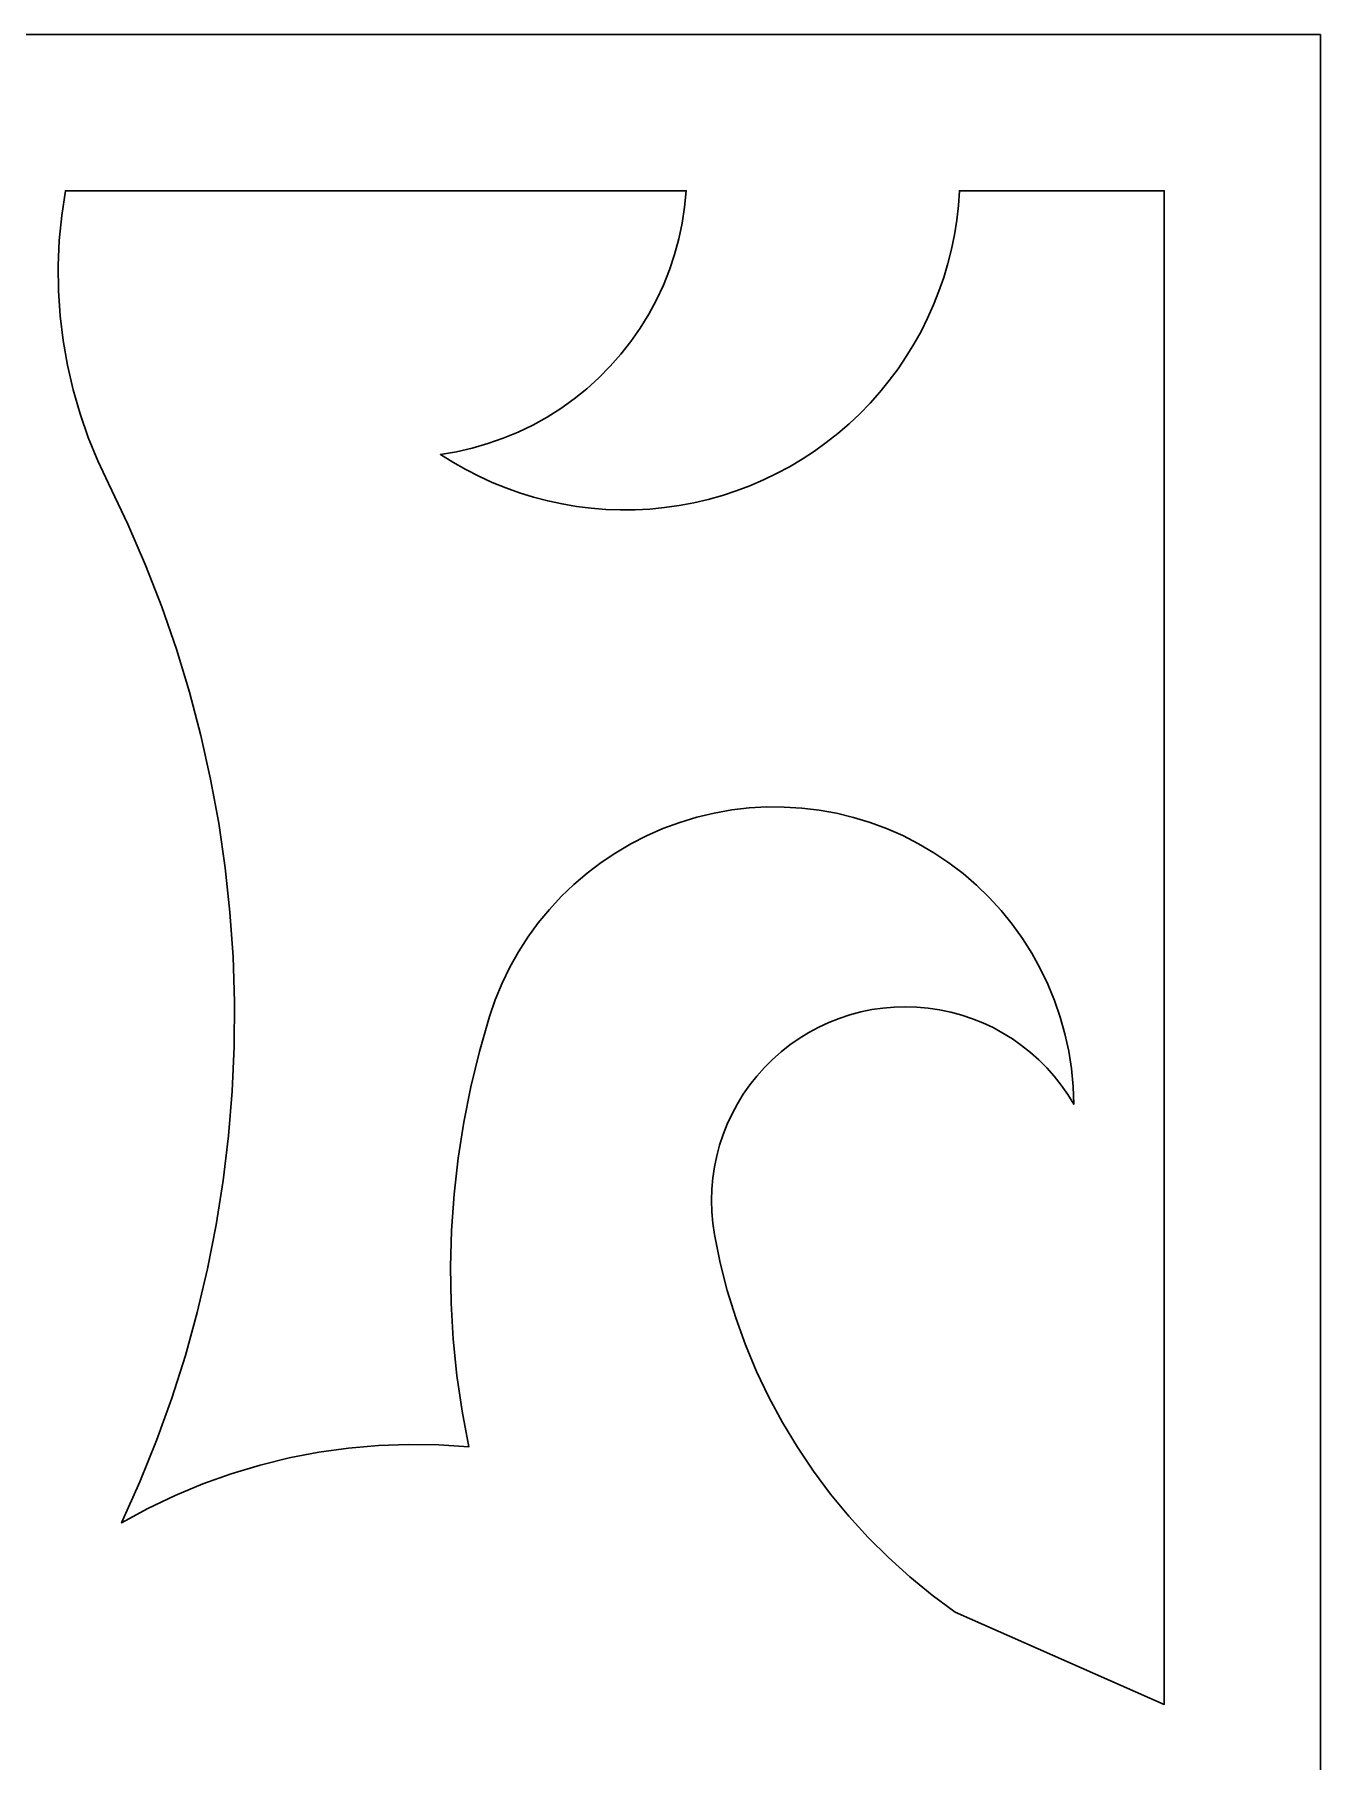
# Model space of a CAD drawing. Header units: centimetres. Extents: x -27 to -14.7, y -4.2 to 2.
# Drawn here: x -16.271 to -14.727, y -0.102 to 1.97 of the extents above; entities that cross this region are included whole.
import ezdxf

# ---------------------------------------------------------------- set-up
doc = ezdxf.new("R2010")
doc.units = ezdxf.units.CM
doc.header["$MEASUREMENT"] = 0
doc.layers.add('layer 1', color=7, linetype='Continuous')

msp = doc.modelspace()

# ---------------------------------------------------------------- linework, layer by layer
at = {"layer": 'layer 1', "color": 250, "lineweight": 30}
for points, knots in [([(-26.99914, -4.24017), (-26.99914, -4.24017), (-14.72739, -4.24017), (-14.72739, -4.24017), (-14.72739, -4.24017), (-14.72739, -4.24017), (-14.72739, 1.97046), (-14.72739, 1.97046), (-14.72739, 1.97046), (-14.72739, 1.97046), (-26.99914, 1.97046), (-26.99914, 1.97046), (-26.99914, 1.97046), (-26.99914, 1.97046), (-26.99914, -4.24017), (-26.99914, -4.24017)], [0, 0, 0, 0, 0.2, 0.2, 0.2, 0.2, 0.4, 0.4, 0.4, 0.4, 0.6, 0.6, 0.6, 0.6, 1, 1, 1, 1]), ([(-16.1344, 0.20118), (-16.1344, 0.20118), (-16.16612, 0.18392), (-16.16612, 0.18392), (-16.16612, 0.18392), (-16.16612, 0.18392), (-16.14414, 0.2331), (-16.14414, 0.2331), (-16.14414, 0.2331), (-16.14414, 0.2331), (-16.12404, 0.28298), (-16.12404, 0.28298), (-16.12404, 0.28298), (-16.12404, 0.28298), (-16.10585, 0.33361), (-16.10585, 0.33361), (-16.10585, 0.33361), (-16.10585, 0.33361), (-16.08958, 0.3848), (-16.08958, 0.3848), (-16.08958, 0.3848), (-16.08958, 0.3848), (-16.07525, 0.4366), (-16.07525, 0.4366), (-16.07525, 0.4366), (-16.07525, 0.4366), (-16.06287, 0.48896), (-16.06287, 0.48896), (-16.06287, 0.48896), (-16.06287, 0.48896), (-16.05248, 0.54175), (-16.05248, 0.54175), (-16.05248, 0.54175), (-16.05248, 0.54175), (-16.04406, 0.59495), (-16.04406, 0.59495), (-16.04406, 0.59495), (-16.04406, 0.59495), (-16.03767, 0.6484), (-16.03767, 0.6484), (-16.03767, 0.6484), (-16.03767, 0.6484), (-16.03329, 0.70202), (-16.03329, 0.70202), (-16.03329, 0.70202), (-16.03329, 0.70202), (-16.03094, 0.75574), (-16.03094, 0.75574), (-16.03094, 0.75574), (-16.03094, 0.75574), (-16.03061, 0.80952), (-16.03061, 0.80952), (-16.03061, 0.80952), (-16.03061, 0.80952), (-16.03231, 0.86324), (-16.03231, 0.86324), (-16.03231, 0.86324), (-16.03231, 0.86324), (-16.03602, 0.91686), (-16.03602, 0.91686), (-16.03602, 0.91686), (-16.03602, 0.91686), (-16.04177, 0.97036), (-16.04177, 0.97036), (-16.04177, 0.97036), (-16.04177, 0.97036), (-16.04953, 1.02366), (-16.04953, 1.02366), (-16.04953, 1.02366), (-16.04953, 1.02366), (-16.05929, 1.07663), (-16.05929, 1.07663), (-16.05929, 1.07663), (-16.05929, 1.07663), (-16.07103, 1.12913), (-16.07103, 1.12913), (-16.07103, 1.12913), (-16.07103, 1.12913), (-16.08473, 1.18112), (-16.08473, 1.18112), (-16.08473, 1.18112), (-16.08473, 1.18112), (-16.10036, 1.23255), (-16.10036, 1.23255), (-16.10036, 1.23255), (-16.10036, 1.23255), (-16.11793, 1.28336), (-16.11793, 1.28336), (-16.11793, 1.28336), (-16.11793, 1.28336), (-16.13741, 1.33347), (-16.13741, 1.33347), (-16.13741, 1.33347), (-16.13741, 1.33347), (-16.15876, 1.38284), (-16.15876, 1.38284), (-16.15876, 1.38284), (-16.15876, 1.38284), (-16.182, 1.43145), (-16.182, 1.43145), (-16.182, 1.43145), (-16.182, 1.43145), (-16.19478, 1.45873), (-16.19478, 1.45873), (-16.19478, 1.45873), (-16.19478, 1.45873), (-16.20609, 1.48663), (-16.20609, 1.48663), (-16.20609, 1.48663), (-16.20609, 1.48663), (-16.2159, 1.51508), (-16.2159, 1.51508), (-16.2159, 1.51508), (-16.2159, 1.51508), (-16.22418, 1.54405), (-16.22418, 1.54405), (-16.22418, 1.54405), (-16.22418, 1.54405), (-16.23091, 1.5734), (-16.23091, 1.5734), (-16.23091, 1.5734), (-16.23091, 1.5734), (-16.23608, 1.60307), (-16.23608, 1.60307), (-16.23608, 1.60307), (-16.23608, 1.60307), (-16.23965, 1.63293), (-16.23965, 1.63293), (-16.23965, 1.63293), (-16.23965, 1.63293), (-16.24164, 1.66298), (-16.24164, 1.66298), (-16.24164, 1.66298), (-16.24164, 1.66298), (-16.24202, 1.69312), (-16.24202, 1.69312), (-16.24202, 1.69312), (-16.24202, 1.69312), (-16.24081, 1.72317), (-16.24081, 1.72317), (-16.24081, 1.72317), (-16.24081, 1.72317), (-16.238, 1.75318), (-16.238, 1.75318), (-16.238, 1.75318), (-16.238, 1.75318), (-16.23359, 1.78294), (-16.23359, 1.78294), (-16.23359, 1.78294), (-16.23359, 1.78294), (-15.48851, 1.78294), (-15.48851, 1.78294), (-15.48851, 1.78294), (-15.48851, 1.78294), (-15.49037, 1.76344), (-15.49037, 1.76344), (-15.49037, 1.76344), (-15.49037, 1.76344), (-15.49334, 1.74417), (-15.49334, 1.74417), (-15.49334, 1.74417), (-15.49334, 1.74417), (-15.49739, 1.7251), (-15.49739, 1.7251), (-15.49739, 1.7251), (-15.49739, 1.7251), (-15.50251, 1.7063), (-15.50251, 1.7063), (-15.50251, 1.7063), (-15.50251, 1.7063), (-15.50869, 1.68783), (-15.50869, 1.68783), (-15.50869, 1.68783), (-15.50869, 1.68783), (-15.51592, 1.66973), (-15.51592, 1.66973), (-15.51592, 1.66973), (-15.51592, 1.66973), (-15.52417, 1.65206), (-15.52417, 1.65206), (-15.52417, 1.65206), (-15.52417, 1.65206), (-15.53345, 1.63485), (-15.53345, 1.63485), (-15.53345, 1.63485), (-15.53345, 1.63485), (-15.54369, 1.61817), (-15.54369, 1.61817), (-15.54369, 1.61817), (-15.54369, 1.61817), (-15.55485, 1.60213), (-15.55485, 1.60213), (-15.55485, 1.60213), (-15.55485, 1.60213), (-15.56688, 1.5868), (-15.56688, 1.5868), (-15.56688, 1.5868), (-15.56688, 1.5868), (-15.57973, 1.57222), (-15.57973, 1.57222), (-15.57973, 1.57222), (-15.57973, 1.57222), (-15.59341, 1.55835), (-15.59341, 1.55835), (-15.59341, 1.55835), (-15.59341, 1.55835), (-15.60787, 1.54527), (-15.60787, 1.54527), (-15.60787, 1.54527), (-15.60787, 1.54527), (-15.62306, 1.53303), (-15.62306, 1.53303), (-15.62306, 1.53303), (-15.62306, 1.53303), (-15.63898, 1.52165), (-15.63898, 1.52165), (-15.63898, 1.52165), (-15.63898, 1.52165), (-15.65551, 1.51119), (-15.65551, 1.51119), (-15.65551, 1.51119), (-15.65551, 1.51119), (-15.67258, 1.50172), (-15.67258, 1.50172), (-15.67258, 1.50172), (-15.67258, 1.50172), (-15.69012, 1.49328), (-15.69012, 1.49328), (-15.69012, 1.49328), (-15.69012, 1.49328), (-15.7081, 1.48583), (-15.7081, 1.48583), (-15.7081, 1.48583), (-15.7081, 1.48583), (-15.72647, 1.47941), (-15.72647, 1.47941), (-15.72647, 1.47941), (-15.72647, 1.47941), (-15.7452, 1.47402), (-15.7452, 1.47402), (-15.7452, 1.47402), (-15.7452, 1.47402), (-15.76425, 1.4697), (-15.76425, 1.4697), (-15.76425, 1.4697), (-15.76425, 1.4697), (-15.78354, 1.46652), (-15.78354, 1.46652), (-15.78354, 1.46652), (-15.78354, 1.46652), (-15.76848, 1.457), (-15.76848, 1.457), (-15.76848, 1.457), (-15.76848, 1.457), (-15.75308, 1.44823), (-15.75308, 1.44823), (-15.75308, 1.44823), (-15.75308, 1.44823), (-15.73734, 1.44017), (-15.73734, 1.44017), (-15.73734, 1.44017), (-15.73734, 1.44017), (-15.72131, 1.43281), (-15.72131, 1.43281), (-15.72131, 1.43281), (-15.72131, 1.43281), (-15.70499, 1.4262), (-15.70499, 1.4262), (-15.70499, 1.4262), (-15.70499, 1.4262), (-15.68843, 1.42029), (-15.68843, 1.42029), (-15.68843, 1.42029), (-15.68843, 1.42029), (-15.67164, 1.41514), (-15.67164, 1.41514), (-15.67164, 1.41514), (-15.67164, 1.41514), (-15.65464, 1.41068), (-15.65464, 1.41068), (-15.65464, 1.41068), (-15.65464, 1.41068), (-15.63748, 1.40703), (-15.63748, 1.40703), (-15.63748, 1.40703), (-15.63748, 1.40703), (-15.62015, 1.40407), (-15.62015, 1.40407), (-15.62015, 1.40407), (-15.62015, 1.40407), (-15.6027, 1.40192), (-15.6027, 1.40192), (-15.6027, 1.40192), (-15.6027, 1.40192), (-15.58515, 1.40051), (-15.58515, 1.40051), (-15.58515, 1.40051), (-15.58515, 1.40051), (-15.56752, 1.3999), (-15.56752, 1.3999), (-15.56752, 1.3999), (-15.56752, 1.3999), (-15.54984, 1.40004), (-15.54984, 1.40004), (-15.54984, 1.40004), (-15.54984, 1.40004), (-15.53213, 1.40093), (-15.53213, 1.40093), (-15.53213, 1.40093), (-15.53213, 1.40093), (-15.51442, 1.40267), (-15.51442, 1.40267), (-15.51442, 1.40267), (-15.51442, 1.40267), (-15.49679, 1.40515), (-15.49679, 1.40515), (-15.49679, 1.40515), (-15.49679, 1.40515), (-15.47937, 1.40843), (-15.47937, 1.40843), (-15.47937, 1.40843), (-15.47937, 1.40843), (-15.46214, 1.41242), (-15.46214, 1.41242), (-15.46214, 1.41242), (-15.46214, 1.41242), (-15.44516, 1.4172), (-15.44516, 1.4172), (-15.44516, 1.4172), (-15.44516, 1.4172), (-15.42842, 1.42268), (-15.42842, 1.42268), (-15.42842, 1.42268), (-15.42842, 1.42268), (-15.41197, 1.42887), (-15.41197, 1.42887), (-15.41197, 1.42887), (-15.41197, 1.42887), (-15.39582, 1.43581), (-15.39582, 1.43581), (-15.39582, 1.43581), (-15.39582, 1.43581), (-15.37999, 1.4434), (-15.37999, 1.4434), (-15.37999, 1.4434), (-15.37999, 1.4434), (-15.36451, 1.4517), (-15.36451, 1.4517), (-15.36451, 1.4517), (-15.36451, 1.4517), (-15.34941, 1.46065), (-15.34941, 1.46065), (-15.34941, 1.46065), (-15.34941, 1.46065), (-15.3347, 1.47031), (-15.3347, 1.47031), (-15.3347, 1.47031), (-15.3347, 1.47031), (-15.3204, 1.48058), (-15.3204, 1.48058), (-15.3204, 1.48058), (-15.3204, 1.48058), (-15.30654, 1.4915), (-15.30654, 1.4915), (-15.30654, 1.4915), (-15.30654, 1.4915), (-15.29314, 1.50303), (-15.29314, 1.50303), (-15.29314, 1.50303), (-15.29314, 1.50303), (-15.28023, 1.51517), (-15.28023, 1.51517), (-15.28023, 1.51517), (-15.28023, 1.51517), (-15.26782, 1.52793), (-15.26782, 1.52793), (-15.26782, 1.52793), (-15.26782, 1.52793), (-15.25599, 1.54124), (-15.25599, 1.54124), (-15.25599, 1.54124), (-15.25599, 1.54124), (-15.2448, 1.55502), (-15.2448, 1.55502), (-15.2448, 1.55502), (-15.2448, 1.55502), (-15.23426, 1.56918), (-15.23426, 1.56918), (-15.23426, 1.56918), (-15.23426, 1.56918), (-15.22437, 1.5838), (-15.22437, 1.5838), (-15.22437, 1.5838), (-15.22437, 1.5838), (-15.21516, 1.59881), (-15.21516, 1.59881), (-15.21516, 1.59881), (-15.21516, 1.59881), (-15.20661, 1.61418), (-15.20661, 1.61418), (-15.20661, 1.61418), (-15.20661, 1.61418), (-15.19876, 1.62989), (-15.19876, 1.62989), (-15.19876, 1.62989), (-15.19876, 1.62989), (-15.19161, 1.64592), (-15.19161, 1.64592), (-15.19161, 1.64592), (-15.19161, 1.64592), (-15.18517, 1.66228), (-15.18517, 1.66228), (-15.18517, 1.66228), (-15.18517, 1.66228), (-15.17944, 1.67887), (-15.17944, 1.67887), (-15.17944, 1.67887), (-15.17944, 1.67887), (-15.17443, 1.69575), (-15.17443, 1.69575), (-15.17443, 1.69575), (-15.17443, 1.69575), (-15.17018, 1.71281), (-15.17018, 1.71281), (-15.17018, 1.71281), (-15.17018, 1.71281), (-15.16667, 1.73011), (-15.16667, 1.73011), (-15.16667, 1.73011), (-15.16667, 1.73011), (-15.1639, 1.74755), (-15.1639, 1.74755), (-15.1639, 1.74755), (-15.1639, 1.74755), (-15.16191, 1.76518), (-15.16191, 1.76518), (-15.16191, 1.76518), (-15.16191, 1.76518), (-15.1607, 1.78294), (-15.1607, 1.78294), (-15.1607, 1.78294), (-15.1607, 1.78294), (-14.9149, 1.78294), (-14.9149, 1.78294), (-14.9149, 1.78294), (-14.9149, 1.78294), (-14.9149, -0.03392), (-14.9149, -0.03392), (-14.9149, -0.03392), (-14.9149, -0.03392), (-15.16563, 0.07676), (-15.16563, 0.07676), (-15.16563, 0.07676), (-15.16563, 0.07676), (-15.19342, 0.09724), (-15.19342, 0.09724), (-15.19342, 0.09724), (-15.19342, 0.09724), (-15.22012, 0.11909), (-15.22012, 0.11909), (-15.22012, 0.11909), (-15.22012, 0.11909), (-15.24569, 0.14215), (-15.24569, 0.14215), (-15.24569, 0.14215), (-15.24569, 0.14215), (-15.27009, 0.16644), (-15.27009, 0.16644), (-15.27009, 0.16644), (-15.27009, 0.16644), (-15.29327, 0.19189), (-15.29327, 0.19189), (-15.29327, 0.19189), (-15.29327, 0.19189), (-15.3152, 0.21843), (-15.3152, 0.21843), (-15.3152, 0.21843), (-15.3152, 0.21843), (-15.33581, 0.24608), (-15.33581, 0.24608), (-15.33581, 0.24608), (-15.33581, 0.24608), (-15.35509, 0.27473), (-15.35509, 0.27473), (-15.35509, 0.27473), (-15.35509, 0.27473), (-15.37294, 0.30431), (-15.37294, 0.30431), (-15.37294, 0.30431), (-15.37294, 0.30431), (-15.38929, 0.33469), (-15.38929, 0.33469), (-15.38929, 0.33469), (-15.38929, 0.33469), (-15.4041, 0.36576), (-15.4041, 0.36576), (-15.4041, 0.36576), (-15.4041, 0.36576), (-15.41738, 0.39755), (-15.41738, 0.39755), (-15.41738, 0.39755), (-15.41738, 0.39755), (-15.42909, 0.42989), (-15.42909, 0.42989), (-15.42909, 0.42989), (-15.42909, 0.42989), (-15.43922, 0.46285), (-15.43922, 0.46285), (-15.43922, 0.46285), (-15.43922, 0.46285), (-15.44771, 0.49623), (-15.44771, 0.49623), (-15.44771, 0.49623), (-15.44771, 0.49623), (-15.45458, 0.53012), (-15.45458, 0.53012), (-15.45458, 0.53012), (-15.45458, 0.53012), (-15.45658, 0.54371), (-15.45658, 0.54371), (-15.45658, 0.54371), (-15.45658, 0.54371), (-15.45778, 0.55736), (-15.45778, 0.55736), (-15.45778, 0.55736), (-15.45778, 0.55736), (-15.45817, 0.57095), (-15.45817, 0.57095), (-15.45817, 0.57095), (-15.45817, 0.57095), (-15.45775, 0.5845), (-15.45775, 0.5845), (-15.45775, 0.5845), (-15.45775, 0.5845), (-15.45657, 0.59795), (-15.45657, 0.59795), (-15.45657, 0.59795), (-15.45657, 0.59795), (-15.4546, 0.61127), (-15.4546, 0.61127), (-15.4546, 0.61127), (-15.4546, 0.61127), (-15.45188, 0.62444), (-15.45188, 0.62444), (-15.45188, 0.62444), (-15.45188, 0.62444), (-15.4484, 0.63742), (-15.4484, 0.63742), (-15.4484, 0.63742), (-15.4484, 0.63742), (-15.44419, 0.65017), (-15.44419, 0.65017), (-15.44419, 0.65017), (-15.44419, 0.65017), (-15.43923, 0.66269), (-15.43923, 0.66269), (-15.43923, 0.66269), (-15.43923, 0.66269), (-15.43354, 0.67493), (-15.43354, 0.67493), (-15.43354, 0.67493), (-15.43354, 0.67493), (-15.42716, 0.68684), (-15.42716, 0.68684), (-15.42716, 0.68684), (-15.42716, 0.68684), (-15.42006, 0.69837), (-15.42006, 0.69837), (-15.42006, 0.69837), (-15.42006, 0.69837), (-15.41227, 0.70952), (-15.41227, 0.70952), (-15.41227, 0.70952), (-15.41227, 0.70952), (-15.4038, 0.72026), (-15.4038, 0.72026), (-15.4038, 0.72026), (-15.4038, 0.72026), (-15.39465, 0.73053), (-15.39465, 0.73053), (-15.39465, 0.73053), (-15.39465, 0.73053), (-15.38491, 0.74023), (-15.38491, 0.74023), (-15.38491, 0.74023), (-15.38491, 0.74023), (-15.37468, 0.74932), (-15.37468, 0.74932), (-15.37468, 0.74932), (-15.37468, 0.74932), (-15.36399, 0.75776), (-15.36399, 0.75776), (-15.36399, 0.75776), (-15.36399, 0.75776), (-15.35287, 0.7655), (-15.35287, 0.7655), (-15.35287, 0.7655), (-15.35287, 0.7655), (-15.34136, 0.77253), (-15.34136, 0.77253), (-15.34136, 0.77253), (-15.34136, 0.77253), (-15.32949, 0.7789), (-15.32949, 0.7789), (-15.32949, 0.7789), (-15.32949, 0.7789), (-15.31727, 0.78458), (-15.31727, 0.78458), (-15.31727, 0.78458), (-15.31727, 0.78458), (-15.30478, 0.78954), (-15.30478, 0.78954), (-15.30478, 0.78954), (-15.30478, 0.78954), (-15.29202, 0.79372), (-15.29202, 0.79372), (-15.29202, 0.79372), (-15.29202, 0.79372), (-15.27902, 0.79723), (-15.27902, 0.79723), (-15.27902, 0.79723), (-15.27902, 0.79723), (-15.26582, 0.79995), (-15.26582, 0.79995), (-15.26582, 0.79995), (-15.26582, 0.79995), (-15.25245, 0.80187), (-15.25245, 0.80187), (-15.25245, 0.80187), (-15.25245, 0.80187), (-15.23896, 0.80309), (-15.23896, 0.80309), (-15.23896, 0.80309), (-15.23896, 0.80309), (-15.22536, 0.80347), (-15.22536, 0.80347), (-15.22536, 0.80347), (-15.22536, 0.80347), (-15.21169, 0.80304), (-15.21169, 0.80304), (-15.21169, 0.80304), (-15.21169, 0.80304), (-15.19798, 0.80183), (-15.19798, 0.80183), (-15.19798, 0.80183), (-15.19798, 0.80183), (-15.18437, 0.79981), (-15.18437, 0.79981), (-15.18437, 0.79981), (-15.18437, 0.79981), (-15.17099, 0.797), (-15.17099, 0.797), (-15.17099, 0.797), (-15.17099, 0.797), (-15.15786, 0.79343), (-15.15786, 0.79343), (-15.15786, 0.79343), (-15.15786, 0.79343), (-15.14502, 0.78912), (-15.14502, 0.78912), (-15.14502, 0.78912), (-15.14502, 0.78912), (-15.13248, 0.78406), (-15.13248, 0.78406), (-15.13248, 0.78406), (-15.13248, 0.78406), (-15.12029, 0.77834), (-15.12029, 0.77834), (-15.12029, 0.77834), (-15.12029, 0.77834), (-15.10847, 0.77192), (-15.10847, 0.77192), (-15.10847, 0.77192), (-15.10847, 0.77192), (-15.09705, 0.76479), (-15.09705, 0.76479), (-15.09705, 0.76479), (-15.09705, 0.76479), (-15.08606, 0.75706), (-15.08606, 0.75706), (-15.08606, 0.75706), (-15.08606, 0.75706), (-15.07552, 0.74872), (-15.07552, 0.74872), (-15.07552, 0.74872), (-15.07552, 0.74872), (-15.06548, 0.73971), (-15.06548, 0.73971), (-15.06548, 0.73971), (-15.06548, 0.73971), (-15.05594, 0.73015), (-15.05594, 0.73015), (-15.05594, 0.73015), (-15.05594, 0.73015), (-15.04695, 0.72003), (-15.04695, 0.72003), (-15.04695, 0.72003), (-15.04695, 0.72003), (-15.03853, 0.70934), (-15.03853, 0.70934), (-15.03853, 0.70934), (-15.03853, 0.70934), (-15.03072, 0.69813), (-15.03072, 0.69813), (-15.03072, 0.69813), (-15.03072, 0.69813), (-15.02353, 0.68636), (-15.02353, 0.68636), (-15.02353, 0.68636), (-15.02353, 0.68636), (-15.02427, 0.70788), (-15.02427, 0.70788), (-15.02427, 0.70788), (-15.02427, 0.70788), (-15.02629, 0.72916), (-15.02629, 0.72916), (-15.02629, 0.72916), (-15.02629, 0.72916), (-15.02954, 0.75017), (-15.02954, 0.75017), (-15.02954, 0.75017), (-15.02954, 0.75017), (-15.03402, 0.77084), (-15.03402, 0.77084), (-15.03402, 0.77084), (-15.03402, 0.77084), (-15.03969, 0.79114), (-15.03969, 0.79114), (-15.03969, 0.79114), (-15.03969, 0.79114), (-15.04653, 0.81106), (-15.04653, 0.81106), (-15.04653, 0.81106), (-15.04653, 0.81106), (-15.0545, 0.83047), (-15.0545, 0.83047), (-15.0545, 0.83047), (-15.0545, 0.83047), (-15.06359, 0.84941), (-15.06359, 0.84941), (-15.06359, 0.84941), (-15.06359, 0.84941), (-15.07378, 0.86779), (-15.07378, 0.86779), (-15.07378, 0.86779), (-15.07378, 0.86779), (-15.08503, 0.8855), (-15.08503, 0.8855), (-15.08503, 0.8855), (-15.08503, 0.8855), (-15.09731, 0.90261), (-15.09731, 0.90261), (-15.09731, 0.90261), (-15.09731, 0.90261), (-15.11061, 0.91898), (-15.11061, 0.91898), (-15.11061, 0.91898), (-15.11061, 0.91898), (-15.1249, 0.93459), (-15.1249, 0.93459), (-15.1249, 0.93459), (-15.1249, 0.93459), (-15.14014, 0.9494), (-15.14014, 0.9494), (-15.14014, 0.9494), (-15.14014, 0.9494), (-15.15634, 0.96332), (-15.15634, 0.96332), (-15.15634, 0.96332), (-15.15634, 0.96332), (-15.17344, 0.97636), (-15.17344, 0.97636), (-15.17344, 0.97636), (-15.17344, 0.97636), (-15.19129, 0.98836), (-15.19129, 0.98836), (-15.19129, 0.98836), (-15.19129, 0.98836), (-15.20971, 0.99918), (-15.20971, 0.99918), (-15.20971, 0.99918), (-15.20971, 0.99918), (-15.22864, 1.00884), (-15.22864, 1.00884), (-15.22864, 1.00884), (-15.22864, 1.00884), (-15.24802, 1.01733), (-15.24802, 1.01733), (-15.24802, 1.01733), (-15.24802, 1.01733), (-15.2678, 1.02464), (-15.2678, 1.02464), (-15.2678, 1.02464), (-15.2678, 1.02464), (-15.28794, 1.03078), (-15.28794, 1.03078), (-15.28794, 1.03078), (-15.28794, 1.03078), (-15.30836, 1.0357), (-15.30836, 1.0357), (-15.30836, 1.0357), (-15.30836, 1.0357), (-15.32902, 1.03941), (-15.32902, 1.03941), (-15.32902, 1.03941), (-15.32902, 1.03941), (-15.34987, 1.04194), (-15.34987, 1.04194), (-15.34987, 1.04194), (-15.34987, 1.04194), (-15.37083, 1.0432), (-15.37083, 1.0432), (-15.37083, 1.0432), (-15.37083, 1.0432), (-15.39188, 1.04325), (-15.39188, 1.04325), (-15.39188, 1.04325), (-15.39188, 1.04325), (-15.41294, 1.04208), (-15.41294, 1.04208), (-15.41294, 1.04208), (-15.41294, 1.04208), (-15.43396, 1.03964), (-15.43396, 1.03964), (-15.43396, 1.03964), (-15.43396, 1.03964), (-15.4549, 1.03594), (-15.4549, 1.03594), (-15.4549, 1.03594), (-15.4549, 1.03594), (-15.47568, 1.03101), (-15.47568, 1.03101), (-15.47568, 1.03101), (-15.47568, 1.03101), (-15.49625, 1.02478), (-15.49625, 1.02478), (-15.49625, 1.02478), (-15.49625, 1.02478), (-15.51642, 1.01733), (-15.51642, 1.01733), (-15.51642, 1.01733), (-15.51642, 1.01733), (-15.536, 1.00875), (-15.536, 1.00875), (-15.536, 1.00875), (-15.536, 1.00875), (-15.55492, 0.99909), (-15.55492, 0.99909), (-15.55492, 0.99909), (-15.55492, 0.99909), (-15.57316, 0.98836), (-15.57316, 0.98836), (-15.57316, 0.98836), (-15.57316, 0.98836), (-15.59068, 0.97659), (-15.59068, 0.97659), (-15.59068, 0.97659), (-15.59068, 0.97659), (-15.60744, 0.96388), (-15.60744, 0.96388), (-15.60744, 0.96388), (-15.60744, 0.96388), (-15.6234, 0.9502), (-15.6234, 0.9502), (-15.6234, 0.9502), (-15.6234, 0.9502), (-15.63852, 0.93567), (-15.63852, 0.93567), (-15.63852, 0.93567), (-15.63852, 0.93567), (-15.65276, 0.92024), (-15.65276, 0.92024), (-15.65276, 0.92024), (-15.65276, 0.92024), (-15.66608, 0.90398), (-15.66608, 0.90398), (-15.66608, 0.90398), (-15.66608, 0.90398), (-15.67846, 0.88696), (-15.67846, 0.88696), (-15.67846, 0.88696), (-15.67846, 0.88696), (-15.68984, 0.86919), (-15.68984, 0.86919), (-15.68984, 0.86919), (-15.68984, 0.86919), (-15.70019, 0.85077), (-15.70019, 0.85077), (-15.70019, 0.85077), (-15.70019, 0.85077), (-15.70947, 0.83164), (-15.70947, 0.83164), (-15.70947, 0.83164), (-15.70947, 0.83164), (-15.71764, 0.81191), (-15.71764, 0.81191), (-15.71764, 0.81191), (-15.71764, 0.81191), (-15.72464, 0.79156), (-15.72464, 0.79156), (-15.72464, 0.79156), (-15.72464, 0.79156), (-15.73675, 0.7497), (-15.73675, 0.7497), (-15.73675, 0.7497), (-15.73675, 0.7497), (-15.74705, 0.70741), (-15.74705, 0.70741), (-15.74705, 0.70741), (-15.74705, 0.70741), (-15.75556, 0.66471), (-15.75556, 0.66471), (-15.75556, 0.66471), (-15.75556, 0.66471), (-15.76226, 0.62163), (-15.76226, 0.62163), (-15.76226, 0.62163), (-15.76226, 0.62163), (-15.76711, 0.57836), (-15.76711, 0.57836), (-15.76711, 0.57836), (-15.76711, 0.57836), (-15.77013, 0.5349), (-15.77013, 0.5349), (-15.77013, 0.5349), (-15.77013, 0.5349), (-15.7713, 0.49135), (-15.7713, 0.49135), (-15.7713, 0.49135), (-15.7713, 0.49135), (-15.77062, 0.4478), (-15.77062, 0.4478), (-15.77062, 0.4478), (-15.77062, 0.4478), (-15.7681, 0.4043), (-15.7681, 0.4043), (-15.7681, 0.4043), (-15.7681, 0.4043), (-15.76373, 0.36098), (-15.76373, 0.36098), (-15.76373, 0.36098), (-15.76373, 0.36098), (-15.75754, 0.31785), (-15.75754, 0.31785), (-15.75754, 0.31785), (-15.75754, 0.31785), (-15.74952, 0.27501), (-15.74952, 0.27501), (-15.74952, 0.27501), (-15.74952, 0.27501), (-15.78555, 0.27744), (-15.78555, 0.27744), (-15.78555, 0.27744), (-15.78555, 0.27744), (-15.82164, 0.27806), (-15.82164, 0.27806), (-15.82164, 0.27806), (-15.82164, 0.27806), (-15.85771, 0.27679), (-15.85771, 0.27679), (-15.85771, 0.27679), (-15.85771, 0.27679), (-15.89369, 0.27365), (-15.89369, 0.27365), (-15.89369, 0.27365), (-15.89369, 0.27365), (-15.92946, 0.26868), (-15.92946, 0.26868), (-15.92946, 0.26868), (-15.92946, 0.26868), (-15.96491, 0.26188), (-15.96491, 0.26188), (-15.96491, 0.26188), (-15.96491, 0.26188), (-15.99995, 0.25325), (-15.99995, 0.25325), (-15.99995, 0.25325), (-15.99995, 0.25325), (-16.03454, 0.24285), (-16.03454, 0.24285), (-16.03454, 0.24285), (-16.03454, 0.24285), (-16.06854, 0.23066), (-16.06854, 0.23066), (-16.06854, 0.23066), (-16.06854, 0.23066), (-16.10184, 0.21679), (-16.10184, 0.21679), (-16.10184, 0.21679), (-16.10184, 0.21679), (-16.1344, 0.20118), (-16.1344, 0.20118)], [0, 0, 0, 0, 0.0040161, 0.0040161, 0.0040161, 0.0040161, 0.0080321, 0.0080321, 0.0080321, 0.0080321, 0.0120482, 0.0120482, 0.0120482, 0.0120482, 0.0160643, 0.0160643, 0.0160643, 0.0160643, 0.0200803, 0.0200803, 0.0200803, 0.0200803, 0.0240964, 0.0240964, 0.0240964, 0.0240964, 0.0281124, 0.0281124, 0.0281124, 0.0281124, 0.0321285, 0.0321285, 0.0321285, 0.0321285, 0.0361446, 0.0361446, 0.0361446, 0.0361446, 0.0401606, 0.0401606, 0.0401606, 0.0401606, 0.0441767, 0.0441767, 0.0441767, 0.0441767, 0.0481928, 0.0481928, 0.0481928, 0.0481928, 0.0522088, 0.0522088, 0.0522088, 0.0522088, 0.0562249, 0.0562249, 0.0562249, 0.0562249, 0.060241, 0.060241, 0.060241, 0.060241, 0.064257, 0.064257, 0.064257, 0.064257, 0.0682731, 0.0682731, 0.0682731, 0.0682731, 0.0722892, 0.0722892, 0.0722892, 0.0722892, 0.0763052, 0.0763052, 0.0763052, 0.0763052, 0.0803213, 0.0803213, 0.0803213, 0.0803213, 0.0843373, 0.0843373, 0.0843373, 0.0843373, 0.0883534, 0.0883534, 0.0883534, 0.0883534, 0.0923695, 0.0923695, 0.0923695, 0.0923695, 0.0963855, 0.0963855, 0.0963855, 0.0963855, 0.1004016, 0.1004016, 0.1004016, 0.1004016, 0.1044177, 0.1044177, 0.1044177, 0.1044177, 0.1084337, 0.1084337, 0.1084337, 0.1084337, 0.1124498, 0.1124498, 0.1124498, 0.1124498, 0.1164659, 0.1164659, 0.1164659, 0.1164659, 0.1204819, 0.1204819, 0.1204819, 0.1204819, 0.124498, 0.124498, 0.124498, 0.124498, 0.1285141, 0.1285141, 0.1285141, 0.1285141, 0.1325301, 0.1325301, 0.1325301, 0.1325301, 0.1365462, 0.1365462, 0.1365462, 0.1365462, 0.1405622, 0.1405622, 0.1405622, 0.1405622, 0.1445783, 0.1445783, 0.1445783, 0.1445783, 0.1485944, 0.1485944, 0.1485944, 0.1485944, 0.1526104, 0.1526104, 0.1526104, 0.1526104, 0.1566265, 0.1566265, 0.1566265, 0.1566265, 0.1606426, 0.1606426, 0.1606426, 0.1606426, 0.1646586, 0.1646586, 0.1646586, 0.1646586, 0.1686747, 0.1686747, 0.1686747, 0.1686747, 0.1726908, 0.1726908, 0.1726908, 0.1726908, 0.1767068, 0.1767068, 0.1767068, 0.1767068, 0.1807229, 0.1807229, 0.1807229, 0.1807229, 0.184739, 0.184739, 0.184739, 0.184739, 0.188755, 0.188755, 0.188755, 0.188755, 0.1927711, 0.1927711, 0.1927711, 0.1927711, 0.1967871, 0.1967871, 0.1967871, 0.1967871, 0.2008032, 0.2008032, 0.2008032, 0.2008032, 0.2048193, 0.2048193, 0.2048193, 0.2048193, 0.2088353, 0.2088353, 0.2088353, 0.2088353, 0.2128514, 0.2128514, 0.2128514, 0.2128514, 0.2168675, 0.2168675, 0.2168675, 0.2168675, 0.2208835, 0.2208835, 0.2208835, 0.2208835, 0.2248996, 0.2248996, 0.2248996, 0.2248996, 0.2289157, 0.2289157, 0.2289157, 0.2289157, 0.2329317, 0.2329317, 0.2329317, 0.2329317, 0.2369478, 0.2369478, 0.2369478, 0.2369478, 0.2409639, 0.2409639, 0.2409639, 0.2409639, 0.2449799, 0.2449799, 0.2449799, 0.2449799, 0.248996, 0.248996, 0.248996, 0.248996, 0.253012, 0.253012, 0.253012, 0.253012, 0.2570281, 0.2570281, 0.2570281, 0.2570281, 0.2610442, 0.2610442, 0.2610442, 0.2610442, 0.2650602, 0.2650602, 0.2650602, 0.2650602, 0.2690763, 0.2690763, 0.2690763, 0.2690763, 0.2730924, 0.2730924, 0.2730924, 0.2730924, 0.2771084, 0.2771084, 0.2771084, 0.2771084, 0.2811245, 0.2811245, 0.2811245, 0.2811245, 0.2851406, 0.2851406, 0.2851406, 0.2851406, 0.2891566, 0.2891566, 0.2891566, 0.2891566, 0.2931727, 0.2931727, 0.2931727, 0.2931727, 0.2971888, 0.2971888, 0.2971888, 0.2971888, 0.3012048, 0.3012048, 0.3012048, 0.3012048, 0.3052209, 0.3052209, 0.3052209, 0.3052209, 0.3092369, 0.3092369, 0.3092369, 0.3092369, 0.313253, 0.313253, 0.313253, 0.313253, 0.3172691, 0.3172691, 0.3172691, 0.3172691, 0.3212851, 0.3212851, 0.3212851, 0.3212851, 0.3253012, 0.3253012, 0.3253012, 0.3253012, 0.3293173, 0.3293173, 0.3293173, 0.3293173, 0.3333333, 0.3333333, 0.3333333, 0.3333333, 0.3373494, 0.3373494, 0.3373494, 0.3373494, 0.3413655, 0.3413655, 0.3413655, 0.3413655, 0.3453815, 0.3453815, 0.3453815, 0.3453815, 0.3493976, 0.3493976, 0.3493976, 0.3493976, 0.3534137, 0.3534137, 0.3534137, 0.3534137, 0.3574297, 0.3574297, 0.3574297, 0.3574297, 0.3614458, 0.3614458, 0.3614458, 0.3614458, 0.3654618, 0.3654618, 0.3654618, 0.3654618, 0.3694779, 0.3694779, 0.3694779, 0.3694779, 0.373494, 0.373494, 0.373494, 0.373494, 0.37751, 0.37751, 0.37751, 0.37751, 0.3815261, 0.3815261, 0.3815261, 0.3815261, 0.3855422, 0.3855422, 0.3855422, 0.3855422, 0.3895582, 0.3895582, 0.3895582, 0.3895582, 0.3935743, 0.3935743, 0.3935743, 0.3935743, 0.3975904, 0.3975904, 0.3975904, 0.3975904, 0.4016064, 0.4016064, 0.4016064, 0.4016064, 0.4056225, 0.4056225, 0.4056225, 0.4056225, 0.4096386, 0.4096386, 0.4096386, 0.4096386, 0.4136546, 0.4136546, 0.4136546, 0.4136546, 0.4176707, 0.4176707, 0.4176707, 0.4176707, 0.4216867, 0.4216867, 0.4216867, 0.4216867, 0.4257028, 0.4257028, 0.4257028, 0.4257028, 0.4297189, 0.4297189, 0.4297189, 0.4297189, 0.4337349, 0.4337349, 0.4337349, 0.4337349, 0.437751, 0.437751, 0.437751, 0.437751, 0.4417671, 0.4417671, 0.4417671, 0.4417671, 0.4457831, 0.4457831, 0.4457831, 0.4457831, 0.4497992, 0.4497992, 0.4497992, 0.4497992, 0.4538153, 0.4538153, 0.4538153, 0.4538153, 0.4578313, 0.4578313, 0.4578313, 0.4578313, 0.4618474, 0.4618474, 0.4618474, 0.4618474, 0.4658635, 0.4658635, 0.4658635, 0.4658635, 0.4698795, 0.4698795, 0.4698795, 0.4698795, 0.4738956, 0.4738956, 0.4738956, 0.4738956, 0.4779116, 0.4779116, 0.4779116, 0.4779116, 0.4819277, 0.4819277, 0.4819277, 0.4819277, 0.4859438, 0.4859438, 0.4859438, 0.4859438, 0.4899598, 0.4899598, 0.4899598, 0.4899598, 0.4939759, 0.4939759, 0.4939759, 0.4939759, 0.497992, 0.497992, 0.497992, 0.497992, 0.502008, 0.502008, 0.502008, 0.502008, 0.5060241, 0.5060241, 0.5060241, 0.5060241, 0.5100402, 0.5100402, 0.5100402, 0.5100402, 0.5140562, 0.5140562, 0.5140562, 0.5140562, 0.5180723, 0.5180723, 0.5180723, 0.5180723, 0.5220884, 0.5220884, 0.5220884, 0.5220884, 0.5261044, 0.5261044, 0.5261044, 0.5261044, 0.5301205, 0.5301205, 0.5301205, 0.5301205, 0.5341365, 0.5341365, 0.5341365, 0.5341365, 0.5381526, 0.5381526, 0.5381526, 0.5381526, 0.5421687, 0.5421687, 0.5421687, 0.5421687, 0.5461847, 0.5461847, 0.5461847, 0.5461847, 0.5502008, 0.5502008, 0.5502008, 0.5502008, 0.5542169, 0.5542169, 0.5542169, 0.5542169, 0.5582329, 0.5582329, 0.5582329, 0.5582329, 0.562249, 0.562249, 0.562249, 0.562249, 0.5662651, 0.5662651, 0.5662651, 0.5662651, 0.5702811, 0.5702811, 0.5702811, 0.5702811, 0.5742972, 0.5742972, 0.5742972, 0.5742972, 0.5783133, 0.5783133, 0.5783133, 0.5783133, 0.5823293, 0.5823293, 0.5823293, 0.5823293, 0.5863454, 0.5863454, 0.5863454, 0.5863454, 0.5903614, 0.5903614, 0.5903614, 0.5903614, 0.5943775, 0.5943775, 0.5943775, 0.5943775, 0.5983936, 0.5983936, 0.5983936, 0.5983936, 0.6024096, 0.6024096, 0.6024096, 0.6024096, 0.6064257, 0.6064257, 0.6064257, 0.6064257, 0.6104418, 0.6104418, 0.6104418, 0.6104418, 0.6144578, 0.6144578, 0.6144578, 0.6144578, 0.6184739, 0.6184739, 0.6184739, 0.6184739, 0.62249, 0.62249, 0.62249, 0.62249, 0.626506, 0.626506, 0.626506, 0.626506, 0.6305221, 0.6305221, 0.6305221, 0.6305221, 0.6345382, 0.6345382, 0.6345382, 0.6345382, 0.6385542, 0.6385542, 0.6385542, 0.6385542, 0.6425703, 0.6425703, 0.6425703, 0.6425703, 0.6465863, 0.6465863, 0.6465863, 0.6465863, 0.6506024, 0.6506024, 0.6506024, 0.6506024, 0.6546185, 0.6546185, 0.6546185, 0.6546185, 0.6586345, 0.6586345, 0.6586345, 0.6586345, 0.6626506, 0.6626506, 0.6626506, 0.6626506, 0.6666667, 0.6666667, 0.6666667, 0.6666667, 0.6706827, 0.6706827, 0.6706827, 0.6706827, 0.6746988, 0.6746988, 0.6746988, 0.6746988, 0.6787149, 0.6787149, 0.6787149, 0.6787149, 0.6827309, 0.6827309, 0.6827309, 0.6827309, 0.686747, 0.686747, 0.686747, 0.686747, 0.6907631, 0.6907631, 0.6907631, 0.6907631, 0.6947791, 0.6947791, 0.6947791, 0.6947791, 0.6987952, 0.6987952, 0.6987952, 0.6987952, 0.7028112, 0.7028112, 0.7028112, 0.7028112, 0.7068273, 0.7068273, 0.7068273, 0.7068273, 0.7108434, 0.7108434, 0.7108434, 0.7108434, 0.7148594, 0.7148594, 0.7148594, 0.7148594, 0.7188755, 0.7188755, 0.7188755, 0.7188755, 0.7228916, 0.7228916, 0.7228916, 0.7228916, 0.7269076, 0.7269076, 0.7269076, 0.7269076, 0.7309237, 0.7309237, 0.7309237, 0.7309237, 0.7349398, 0.7349398, 0.7349398, 0.7349398, 0.7389558, 0.7389558, 0.7389558, 0.7389558, 0.7429719, 0.7429719, 0.7429719, 0.7429719, 0.746988, 0.746988, 0.746988, 0.746988, 0.751004, 0.751004, 0.751004, 0.751004, 0.7550201, 0.7550201, 0.7550201, 0.7550201, 0.7590361, 0.7590361, 0.7590361, 0.7590361, 0.7630522, 0.7630522, 0.7630522, 0.7630522, 0.7670683, 0.7670683, 0.7670683, 0.7670683, 0.7710843, 0.7710843, 0.7710843, 0.7710843, 0.7751004, 0.7751004, 0.7751004, 0.7751004, 0.7791165, 0.7791165, 0.7791165, 0.7791165, 0.7831325, 0.7831325, 0.7831325, 0.7831325, 0.7871486, 0.7871486, 0.7871486, 0.7871486, 0.7911647, 0.7911647, 0.7911647, 0.7911647, 0.7951807, 0.7951807, 0.7951807, 0.7951807, 0.7991968, 0.7991968, 0.7991968, 0.7991968, 0.8032129, 0.8032129, 0.8032129, 0.8032129, 0.8072289, 0.8072289, 0.8072289, 0.8072289, 0.811245, 0.811245, 0.811245, 0.811245, 0.815261, 0.815261, 0.815261, 0.815261, 0.8192771, 0.8192771, 0.8192771, 0.8192771, 0.8232932, 0.8232932, 0.8232932, 0.8232932, 0.8273092, 0.8273092, 0.8273092, 0.8273092, 0.8313253, 0.8313253, 0.8313253, 0.8313253, 0.8353414, 0.8353414, 0.8353414, 0.8353414, 0.8393574, 0.8393574, 0.8393574, 0.8393574, 0.8433735, 0.8433735, 0.8433735, 0.8433735, 0.8473896, 0.8473896, 0.8473896, 0.8473896, 0.8514056, 0.8514056, 0.8514056, 0.8514056, 0.8554217, 0.8554217, 0.8554217, 0.8554217, 0.8594378, 0.8594378, 0.8594378, 0.8594378, 0.8634538, 0.8634538, 0.8634538, 0.8634538, 0.8674699, 0.8674699, 0.8674699, 0.8674699, 0.8714859, 0.8714859, 0.8714859, 0.8714859, 0.875502, 0.875502, 0.875502, 0.875502, 0.8795181, 0.8795181, 0.8795181, 0.8795181, 0.8835341, 0.8835341, 0.8835341, 0.8835341, 0.8875502, 0.8875502, 0.8875502, 0.8875502, 0.8915663, 0.8915663, 0.8915663, 0.8915663, 0.8955823, 0.8955823, 0.8955823, 0.8955823, 0.8995984, 0.8995984, 0.8995984, 0.8995984, 0.9036145, 0.9036145, 0.9036145, 0.9036145, 0.9076305, 0.9076305, 0.9076305, 0.9076305, 0.9116466, 0.9116466, 0.9116466, 0.9116466, 0.9156627, 0.9156627, 0.9156627, 0.9156627, 0.9196787, 0.9196787, 0.9196787, 0.9196787, 0.9236948, 0.9236948, 0.9236948, 0.9236948, 0.9277108, 0.9277108, 0.9277108, 0.9277108, 0.9317269, 0.9317269, 0.9317269, 0.9317269, 0.935743, 0.935743, 0.935743, 0.935743, 0.939759, 0.939759, 0.939759, 0.939759, 0.9437751, 0.9437751, 0.9437751, 0.9437751, 0.9477912, 0.9477912, 0.9477912, 0.9477912, 0.9518072, 0.9518072, 0.9518072, 0.9518072, 0.9558233, 0.9558233, 0.9558233, 0.9558233, 0.9598394, 0.9598394, 0.9598394, 0.9598394, 0.9638554, 0.9638554, 0.9638554, 0.9638554, 0.9678715, 0.9678715, 0.9678715, 0.9678715, 0.9718876, 0.9718876, 0.9718876, 0.9718876, 0.9759036, 0.9759036, 0.9759036, 0.9759036, 0.9799197, 0.9799197, 0.9799197, 0.9799197, 0.9839357, 0.9839357, 0.9839357, 0.9839357, 0.9879518, 0.9879518, 0.9879518, 0.9879518, 0.9919679, 0.9919679, 0.9919679, 0.9919679, 1, 1, 1, 1])]:
    msp.add_open_spline(points, degree=3, knots=knots, dxfattribs=at)

doc.saveas('drawing.dxf')
